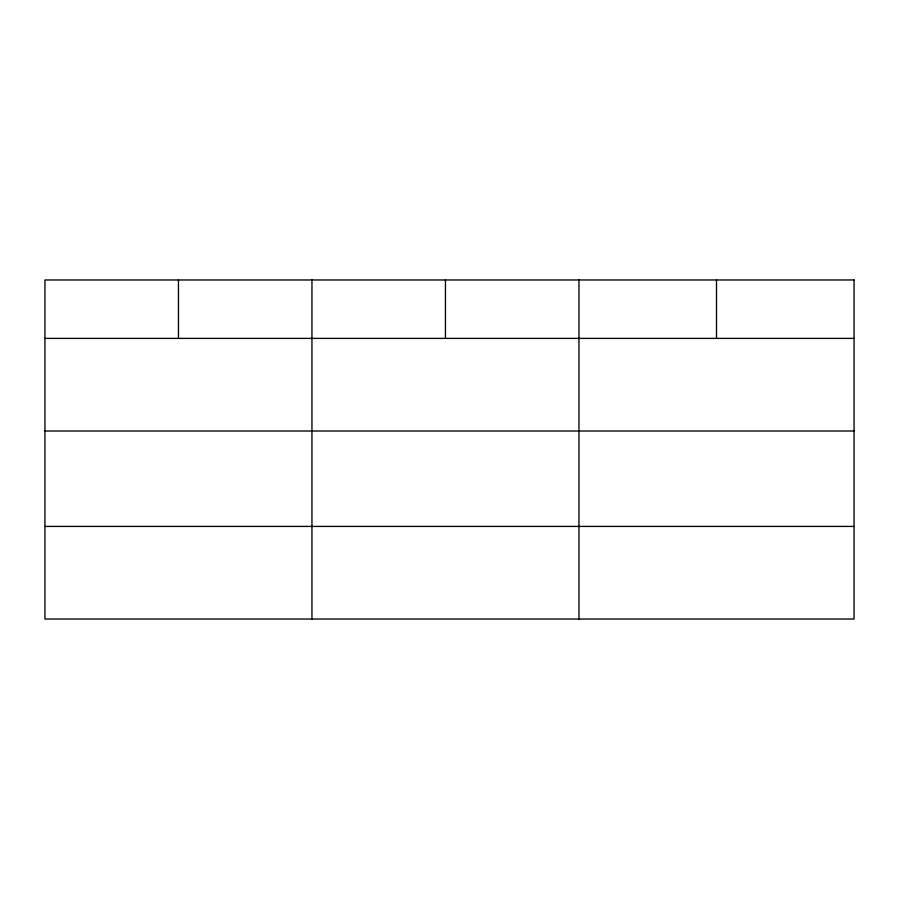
<?xml version="1.0" encoding="UTF-8"?>
<svg xmlns="http://www.w3.org/2000/svg" width="899" height="899" viewBox="0 0 899 899"><rect width="100%" height="100%" fill="white"/><g stroke="black" fill="none" stroke-linecap="round" stroke-linejoin="round"><path stroke-width="1.35" d="M44.95 338.395L854.05 338.395M44.95 431.003L854.05 431.003M44.95 526.421L854.05 526.421M716.503 279.971L716.503 338.395M578.956 279.971L578.956 619.029M445.454 279.971L445.454 338.395M311.953 279.971L311.953 619.029M178.452 279.971L178.452 338.395M854.05 279.971L44.95 279.971L44.95 619.029L854.05 619.029L854.05 279.971"/></g></svg>
